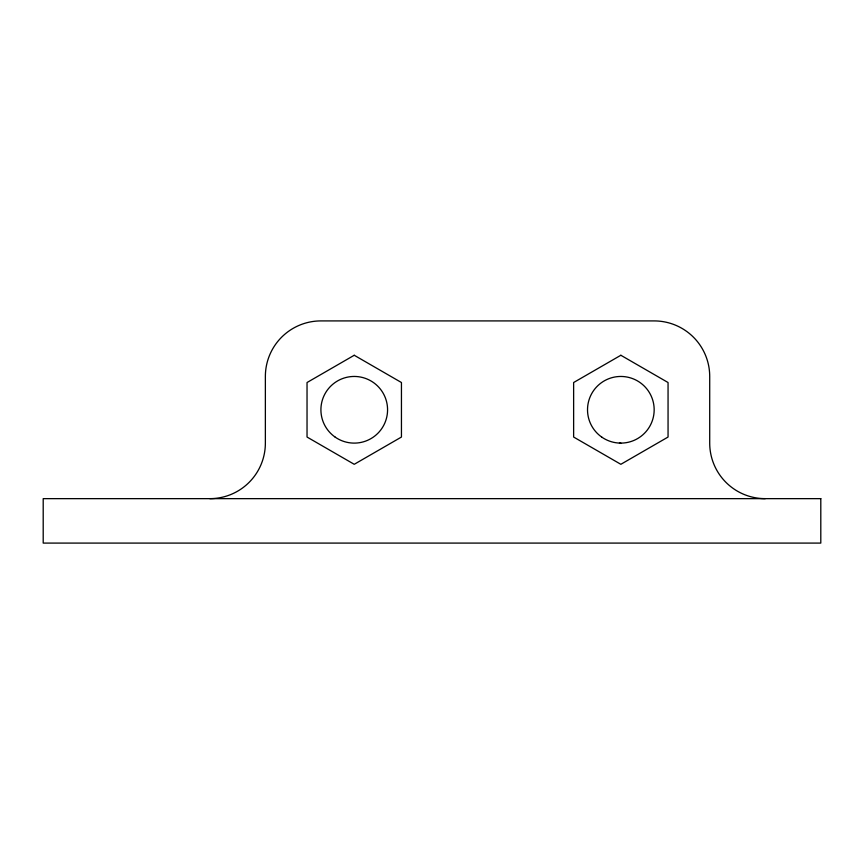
<?xml version="1.0" encoding="UTF-8"?>
<svg xmlns="http://www.w3.org/2000/svg" width="864" height="864" viewBox="0 0 864 864"><rect width="100%" height="100%" fill="white"/><g stroke="black" fill="none" stroke-linecap="round" stroke-linejoin="round"><path stroke-width="1.3" d="M619.434 443.081L620.849 443.113M209.833 498.647A55.544 55.544 0 0 0 265.367 443.113L265.367 376.456A55.544 55.544 0 0 1 320.911 320.911L654.167 320.911A55.544 55.544 0 0 1 709.711 376.456L709.711 443.113A55.544 55.544 0 0 0 765.256 498.647M354.24 355.266L307.033 382.525L307.033 437.044L354.24 464.303L401.447 437.044L401.447 382.525L354.24 355.266M620.849 355.266L573.631 382.525L573.631 437.044L620.849 464.303L668.056 437.044L668.056 382.525L620.849 355.266M820.8 498.647L43.2 498.647L43.2 543.089L820.8 543.089L820.8 498.647M335.189 437.13A33.329 33.329 0 0 0 387.45 412.614A33.329 33.329 0 0 0 340.081 379.609A33.329 33.329 0 0 0 335.189 437.13M601.798 437.13A33.329 33.329 0 0 0 654.048 412.614A33.329 33.329 0 0 0 606.69 379.609A33.329 33.329 0 0 0 601.798 437.13"/></g></svg>
